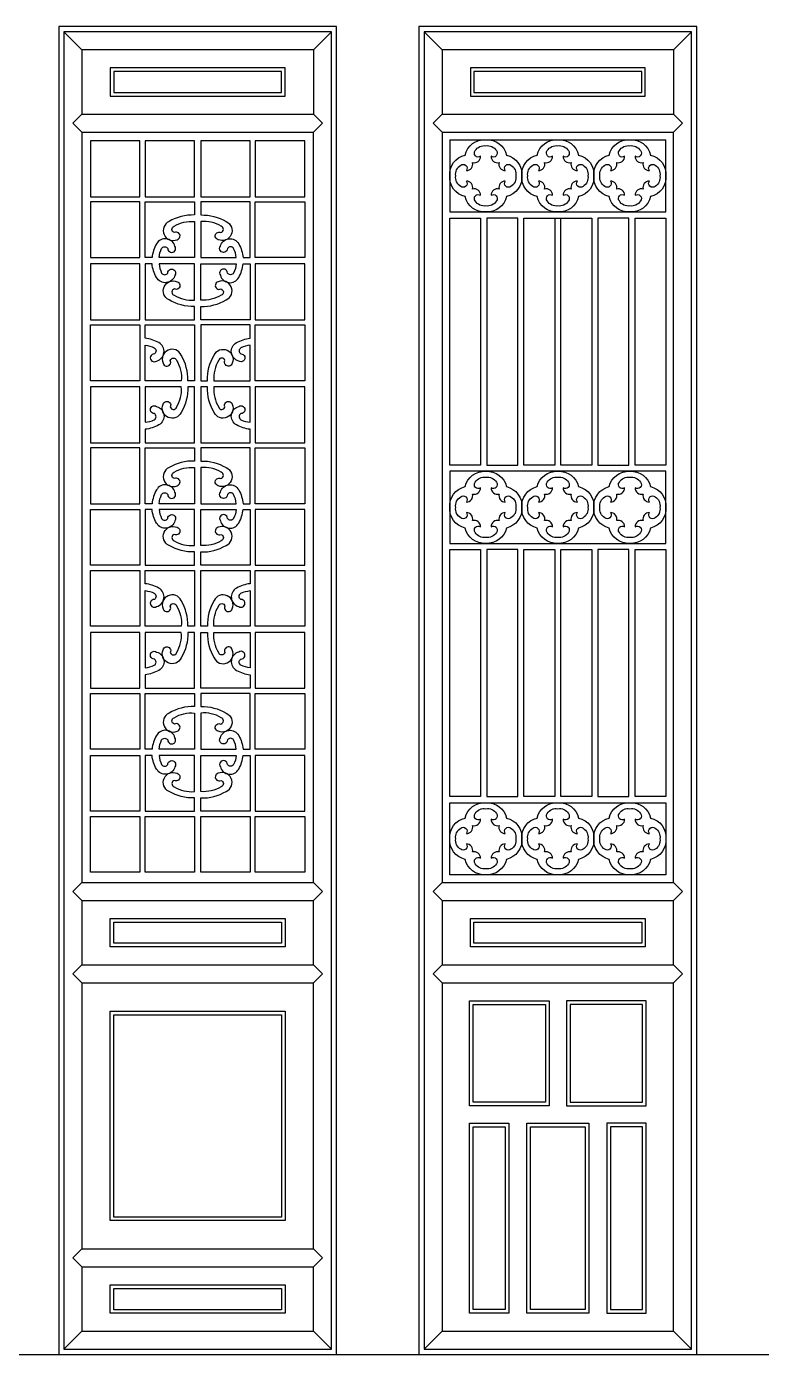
# Model space of a CAD drawing. Extents: x -66030 to 95157, y -13132 to 45879.
# Drawn here: x -43962 to -42534, y 31869 to 34449 of the extents above; entities that cross this region are included whole.
import ezdxf

# ---------------------------------------------------------------- set-up
doc = ezdxf.new("R2010")
doc.units = 0
doc.header["$LTSCALE"] = 100
doc.header["$MEASUREMENT"] = 0
for name, color, linetype in [('3', 11, 'CONTINUOUS'), ('4', 121, 'CONTINUOUS'), ('7', 105, 'CONTINUOUS')]:
    doc.layers.add(name, color=color, linetype=linetype)

msp = doc.modelspace()

# ---------------------------------------------------------------- linework, layer by layer
at = {"layer": '3'}
for p, q in [((-43889.2, 34438.9), (-43854.2, 34403.9)), ((-43404.2, 34403.9), (-43369.2, 34438.9)), ((-43189.2, 34438.9), (-43154.2, 34403.9)), ((-42704.2, 34403.9), (-42669.2, 34438.9)), ((-43854.2, 34278.9), (-43871.7, 34261.4)), ((-43404.2, 34278.9), (-43386.7, 34261.4)), ((-43154.2, 34278.9), (-43171.7, 34261.4)), ((-42704.2, 34278.9), (-42686.7, 34261.4)), ((-43871.7, 34261.4), (-43854.2, 34243.9)), ((-43404.2, 34243.9), (-43386.7, 34261.4)), ((-43171.7, 34261.4), (-43154.2, 34243.9)), ((-42704.2, 34243.9), (-42686.7, 34261.4)), ((-43741.2, 34118.4), (-43741.2, 34226.9)), ((-43731.2, 34226.9), (-43731.2, 34118.4)), ((-43635.2, 34118.4), (-43635.2, 34226.9)), ((-43623.2, 34226.9), (-43623.2, 34118.4)), ((-43527.2, 34118.4), (-43527.2, 34226.9)), ((-43517.2, 34226.9), (-43517.2, 34118.4)), ((-43837.2, 34118.4), (-43741.2, 34118.4)), ((-43741.2, 34108.4), (-43837.2, 34108.4)), ((-43741.2, 33999.9), (-43741.2, 34108.4)), ((-43731.2, 34118.4), (-43635.2, 34118.4)), ((-43623.2, 34118.4), (-43527.2, 34118.4)), ((-43517.2, 34118.4), (-43421.2, 34118.4)), ((-43517.2, 34108.4), (-43421.2, 34108.4)), ((-43517.2, 33999.9), (-43517.2, 34108.4)), ((-43139.2, 34088.9), (-42719.2, 34088.9)), ((-43139.2, 34076.9), (-43079.2, 34076.9)), ((-43079.2, 34076.9), (-43079.2, 33596.8)), ((-42995.2, 34076.9), (-42863.2, 34076.9)), ((-42779.2, 34076.9), (-42719.2, 34076.9)), ((-42779.2, 33596.8), (-42779.2, 34076.9)), ((-43837.2, 33999.9), (-43741.2, 33999.9)), ((-43741.2, 33987.9), (-43837.2, 33987.9)), ((-43741.2, 33879.4), (-43741.2, 33987.9)), ((-43421.2, 33999.9), (-43517.2, 33999.9)), ((-43421.2, 33987.9), (-43517.2, 33987.9)), ((-43517.2, 33987.9), (-43517.2, 33879.4)), ((-43837.2, 33879.4), (-43741.2, 33879.4)), ((-43517.2, 33879.4), (-43421.2, 33879.4)), ((-43837.2, 33869.4), (-43741.2, 33869.4)), ((-43741.2, 33869.4), (-43741.2, 33760.9)), ((-43517.2, 33869.4), (-43421.2, 33869.4)), ((-43517.2, 33760.9), (-43517.2, 33869.4)), ((-43741.2, 33760.9), (-43837.2, 33760.9)), ((-43741.2, 33748.9), (-43837.2, 33748.9)), ((-43741.2, 33640.4), (-43741.2, 33748.9)), ((-43421.2, 33760.9), (-43517.2, 33760.9)), ((-43421.2, 33748.9), (-43517.2, 33748.9)), ((-43517.2, 33748.9), (-43517.2, 33640.4)), ((-43837.2, 33640.4), (-43741.2, 33640.4)), ((-43741.2, 33630.4), (-43837.2, 33630.4)), ((-43741.2, 33521.9), (-43741.2, 33630.4)), ((-43517.2, 33640.4), (-43421.2, 33640.4)), ((-43517.2, 33521.9), (-43517.2, 33630.4)), ((-43517.2, 33630.4), (-43421.2, 33630.4)), ((-43079.2, 33596.8), (-43139.2, 33596.8)), ((-42719.2, 33596.8), (-42779.2, 33596.8)), ((-42719.2, 33584.8), (-43139.2, 33584.8)), ((-43837.2, 33521.9), (-43741.2, 33521.9)), ((-43421.2, 33521.9), (-43517.2, 33521.9)), ((-43837.2, 33510.9), (-43741.2, 33510.9)), ((-43741.2, 33510.9), (-43741.2, 33402.4)), ((-43421.2, 33510.9), (-43517.2, 33510.9)), ((-43517.2, 33510.9), (-43517.2, 33402.4)), ((-43139.2, 33444.8), (-42719.2, 33444.8)), ((-43139.2, 33432.8), (-43079.2, 33432.8)), ((-43079.2, 33432.8), (-43079.2, 32952.9)), ((-42779.2, 33432.8), (-42719.2, 33432.8)), ((-42779.2, 32952.9), (-42779.2, 33432.8)), ((-43741.2, 33402.4), (-43837.2, 33402.4)), ((-43837.2, 33392.4), (-43741.2, 33392.4)), ((-43741.2, 33392.4), (-43741.2, 33283.9)), ((-43517.2, 33402.4), (-43421.2, 33402.4)), ((-43517.2, 33392.4), (-43421.2, 33392.4)), ((-43517.2, 33283.9), (-43517.2, 33392.4)), ((-43741.2, 33283.9), (-43837.2, 33283.9)), ((-43421.2, 33283.9), (-43517.2, 33283.9)), ((-43741.2, 33271.9), (-43837.2, 33271.9)), ((-43741.2, 33163.4), (-43741.2, 33271.9)), ((-43421.2, 33271.9), (-43517.2, 33271.9)), ((-43517.2, 33271.9), (-43517.2, 33163.4)), ((-43837.2, 33163.4), (-43741.2, 33163.4)), ((-43837.2, 33153.4), (-43741.2, 33153.4)), ((-43741.2, 33153.4), (-43741.2, 33044.9)), ((-43517.2, 33163.4), (-43421.2, 33163.4)), ((-43517.2, 33153.4), (-43421.2, 33153.4)), ((-43517.2, 33044.9), (-43517.2, 33153.4)), ((-43741.2, 33044.9), (-43837.2, 33044.9)), ((-43837.2, 33032.9), (-43741.2, 33032.9)), ((-43741.2, 33032.9), (-43741.2, 32924.4)), ((-43421.2, 33044.9), (-43517.2, 33044.9)), ((-43421.2, 33032.9), (-43517.2, 33032.9)), ((-43517.2, 33032.9), (-43517.2, 32924.4)), ((-43079.2, 32952.9), (-43139.2, 32952.9)), ((-42719.2, 32952.9), (-42779.2, 32952.9)), ((-43741.2, 32924.4), (-43837.2, 32924.4)), ((-43517.2, 32924.4), (-43421.2, 32924.4)), ((-43139.2, 32940.9), (-42719.2, 32940.9)), ((-43837.2, 32914.4), (-43741.2, 32914.4)), ((-43741.2, 32914.4), (-43741.2, 32805.9)), ((-43731.2, 32805.9), (-43731.2, 32914.4)), ((-43731.2, 32914.4), (-43635.2, 32914.4)), ((-43635.2, 32914.4), (-43635.2, 32805.9)), ((-43623.2, 32805.9), (-43623.2, 32914.4)), ((-43623.2, 32914.4), (-43527.2, 32914.4)), ((-43527.2, 32914.4), (-43527.2, 32805.9)), ((-43517.2, 32914.4), (-43421.2, 32914.4)), ((-43517.2, 32805.9), (-43517.2, 32914.4)), ((-43871.7, 32768.4), (-43854.2, 32785.9)), ((-43854.2, 32750.9), (-43871.7, 32768.4)), ((-43404.2, 32785.9), (-43386.7, 32768.4)), ((-43404.2, 32750.9), (-43386.7, 32768.4)), ((-43171.7, 32768.4), (-43154.2, 32785.9)), ((-43154.2, 32750.9), (-43171.7, 32768.4)), ((-42704.2, 32785.9), (-42686.7, 32768.4)), ((-42704.2, 32750.9), (-42686.7, 32768.4)), ((-43871.7, 32608.4), (-43854.2, 32625.9)), ((-43404.2, 32625.9), (-43386.7, 32608.4)), ((-43171.7, 32608.4), (-43154.2, 32625.9)), ((-42704.2, 32625.9), (-42686.7, 32608.4)), ((-43854.2, 32590.9), (-43871.7, 32608.4)), ((-43404.2, 32590.9), (-43386.7, 32608.4)), ((-43154.2, 32590.9), (-43171.7, 32608.4)), ((-42704.2, 32590.9), (-42686.7, 32608.4)), ((-43871.7, 32056.4), (-43854.2, 32073.9)), ((-43404.2, 32073.9), (-43386.7, 32056.4)), ((-43854.2, 32038.9), (-43871.7, 32056.4)), ((-43404.2, 32038.9), (-43386.7, 32056.4)), ((-43889.2, 31878.9), (-43854.2, 31913.9)), ((-43404.2, 31913.9), (-43369.2, 31878.9)), ((-43189.2, 31878.9), (-43154.2, 31913.9)), ((-42704.2, 31913.9), (-42669.2, 31878.9))]:
    msp.add_line(p, q, dxfattribs=at)
at = {"layer": '3', "color": 2}
msp.add_line((-66009.4, 31868.9), (90873, 31868.9), dxfattribs=at)
at = {"layer": '3'}
for points in [[(-43889.2, 31878.9), (-43369.2, 31878.9), (-43369.2, 34438.9), (-43889.2, 34438.9)], [(-43189.2, 31878.9), (-42669.2, 31878.9), (-42669.2, 34438.9), (-43189.2, 34438.9)], [(-43799.2, 34313.9), (-43459.2, 34313.9), (-43459.2, 34368.9), (-43799.2, 34368.9)], [(-43099.2, 34313.9), (-42759.2, 34313.9), (-42759.2, 34368.9), (-43099.2, 34368.9)], [(-43792.2, 34320.9), (-43466.2, 34320.9), (-43466.2, 34361.9), (-43792.2, 34361.9)], [(-43092.2, 34320.9), (-42766.2, 34320.9), (-42766.2, 34361.9), (-43092.2, 34361.9)], [(-43067.2, 33596.8), (-43007.2, 33596.8), (-43007.2, 34076.9), (-43067.2, 34076.9)], [(-42851.2, 33596.8), (-42791.2, 33596.8), (-42791.2, 34076.9), (-42851.2, 34076.9)], [(-43067.2, 32952.9), (-43007.2, 32952.9), (-43007.2, 33432.8), (-43067.2, 33432.8)], [(-42995.2, 33432.8), (-42935.2, 33432.8), (-42935.2, 32952.9), (-42995.2, 32952.9)], [(-42923.2, 33432.8), (-42863.2, 33432.8), (-42863.2, 32952.9), (-42923.2, 32952.9)], [(-42851.2, 32952.9), (-42791.2, 32952.9), (-42791.2, 33432.8), (-42851.2, 33432.8)], [(-43799.2, 32715.9), (-43459.2, 32715.9), (-43459.2, 32660.9), (-43799.2, 32660.9)], [(-43099.2, 32715.9), (-42759.2, 32715.9), (-42759.2, 32660.9), (-43099.2, 32660.9)], [(-43792.2, 32708.9), (-43466.2, 32708.9), (-43466.2, 32667.9), (-43792.2, 32667.9)], [(-43092.2, 32708.9), (-42766.2, 32708.9), (-42766.2, 32667.9), (-43092.2, 32667.9)], [(-43799.2, 32535.9), (-43459.2, 32535.9), (-43459.2, 32128.9), (-43799.2, 32128.9)], [(-43100.9, 32555.9), (-42946.2, 32555.9), (-42946.2, 32352), (-43100.9, 32352)], [(-43093.9, 32548.9), (-42953.2, 32548.9), (-42953.2, 32359), (-43093.9, 32359)], [(-42757.5, 32555.9), (-42912.2, 32555.9), (-42912.2, 32352), (-42757.5, 32352)], [(-42764.5, 32548.9), (-42905.2, 32548.9), (-42905.2, 32359), (-42764.5, 32359)], [(-43792.2, 32528.9), (-43466.2, 32528.9), (-43466.2, 32135.9), (-43792.2, 32135.9)], [(-43100.9, 32318), (-43024.5, 32318), (-43024.5, 31949.2), (-43100.9, 31949.2)], [(-43093.9, 32311), (-43031.5, 32311), (-43031.5, 31956.2), (-43093.9, 31956.2)], [(-42989.5, 32318), (-42868.9, 32318), (-42868.9, 31949.2), (-42989.5, 31949.2)], [(-42982.5, 32311), (-42875.9, 32311), (-42875.9, 31956.2), (-42982.5, 31956.2)], [(-42757.5, 32318), (-42833.9, 32318), (-42833.9, 31949.2), (-42757.5, 31949.2)], [(-42764.5, 32311), (-42826.9, 32311), (-42826.9, 31956.2), (-42764.5, 31956.2)], [(-43799.2, 32003.9), (-43459.2, 32003.9), (-43459.2, 31948.9), (-43799.2, 31948.9)], [(-43792.2, 31996.9), (-43466.2, 31996.9), (-43466.2, 31955.9), (-43792.2, 31955.9)]]:
    msp.add_lwpolyline(points, close=True, dxfattribs=at)
for points in [[(-43139.2, 34158.9, -0.368898), (-43109.4, 34199.2, -0.368898), (-43069.2, 34228.9, -0.368898), (-43029, 34199.2, -0.368898), (-42999.2, 34158.9, -0.368898), (-43029, 34118.7, -0.368898), (-43069.2, 34088.9, -0.368898), (-43109.4, 34118.7, -0.368898)], [(-43094.9, 34184.7, 0.494518), (-43079.4, 34196.8, -0.885282), (-43089.7, 34207.8, -0.307453), (-43069.2, 34217.3, -0.307453), (-43048.7, 34207.8, -0.885282), (-43059, 34196.8, 0.494518), (-43043.4, 34184.7, 0.494518), (-43031.3, 34169.1, -0.885282), (-43020.3, 34179.4, -0.307453), (-43010.8, 34158.9, -0.307453), (-43020.3, 34138.4, -0.885282), (-43031.3, 34148.7, 0.494518), (-43043.4, 34133.2, 0.494518), (-43059, 34121.1, -0.885282), (-43048.7, 34110.1, -0.307453), (-43069.2, 34100.5, -0.307453), (-43089.7, 34110.1, -0.885282), (-43079.4, 34121.1, 0.494518), (-43094.9, 34133.2, 0.494518), (-43107, 34148.7, -0.885282), (-43118, 34138.4, -0.307453), (-43127.6, 34158.9, -0.307453), (-43118, 34179.4, -0.885282), (-43107, 34169.1, 0.494518)], [(-42999.2, 34158.9, -0.368898), (-42969.4, 34199.2, -0.368898), (-42929.2, 34228.9, -0.368898), (-42889, 34199.2, -0.368898), (-42859.2, 34158.9, -0.368898), (-42889, 34118.7, -0.368898), (-42929.2, 34088.9, -0.368898), (-42969.4, 34118.7, -0.368898)], [(-42954.9, 34184.7, 0.494518), (-42939.4, 34196.8, -0.885282), (-42949.7, 34207.8, -0.307453), (-42929.2, 34217.3, -0.307453), (-42908.7, 34207.8, -0.885282), (-42919, 34196.8, 0.494518), (-42903.4, 34184.7, 0.494518), (-42891.3, 34169.1, -0.885282), (-42880.3, 34179.4, -0.307453), (-42870.8, 34158.9, -0.307453), (-42880.3, 34138.4, -0.885282), (-42891.3, 34148.7, 0.494518), (-42903.4, 34133.2, 0.494518), (-42919, 34121.1, -0.885282), (-42908.7, 34110.1, -0.307453), (-42929.2, 34100.5, -0.307453), (-42949.7, 34110.1, -0.885282), (-42939.4, 34121.1, 0.494518), (-42954.9, 34133.2, 0.494518), (-42967, 34148.7, -0.885282), (-42978, 34138.4, -0.307453), (-42987.6, 34158.9, -0.307453), (-42978, 34179.4, -0.885282), (-42967, 34169.1, 0.494518)], [(-42859.2, 34158.9, -0.368898), (-42829.4, 34199.2, -0.368898), (-42789.2, 34228.9, -0.368898), (-42749, 34199.2, -0.368898), (-42719.2, 34158.9, -0.368898), (-42749, 34118.7, -0.368898), (-42789.2, 34088.9, -0.368898), (-42829.4, 34118.7, -0.368898)], [(-42814.9, 34184.7, 0.494518), (-42799.4, 34196.8, -0.885282), (-42809.7, 34207.8, -0.307453), (-42789.2, 34217.3, -0.307453), (-42768.7, 34207.8, -0.885282), (-42779, 34196.8, 0.494518), (-42763.4, 34184.7, 0.494518), (-42751.3, 34169.1, -0.885282), (-42740.3, 34179.4, -0.307453), (-42730.8, 34158.9, -0.307453), (-42740.3, 34138.4, -0.885282), (-42751.3, 34148.7, 0.494518), (-42763.4, 34133.2, 0.494518), (-42779, 34121.1, -0.885282), (-42768.7, 34110.1, -0.307453), (-42789.2, 34100.5, -0.307453), (-42809.7, 34110.1, -0.885282), (-42799.4, 34121.1, 0.494518), (-42814.9, 34133.2, 0.494518), (-42827, 34148.7, -0.885282), (-42838, 34138.4, -0.307453), (-42847.6, 34158.9, -0.307453), (-42838, 34179.4, -0.885282), (-42827, 34169.1, 0.494518)], [(-43704.2, 33999.9, -0.091674), (-43699.1, 34017.8, -0.569603), (-43687.2, 34017.8, 1.391259), (-43673.4, 34022.2, 0.676371), (-43709.1, 34026.6, 0.09762), (-43717.8, 33999.9), (-43731.2, 33999.9), (-43731.2, 34108.4), (-43635.2, 34108.4), (-43635.2, 34082.8, 0.140867), (-43684.8, 34070, 0.994521), (-43669.1, 34034.8, 1.114627), (-43674.3, 34048.8, -0.765535), (-43674.8, 34061, -0.16209), (-43635.2, 34070.2), (-43635.2, 33999.9)], [(-43554.2, 33999.9, 0.091674), (-43559.3, 34017.8, 0.569603), (-43571.2, 34017.8, -1.391259), (-43585, 34022.2, -0.676371), (-43549.3, 34026.6, -0.09762), (-43540.6, 33999.9), (-43527.2, 33999.9), (-43527.2, 34108.4), (-43623.2, 34108.4), (-43623.2, 34082.8, -0.140867), (-43573.6, 34070, -0.994521), (-43589.3, 34034.8, -1.114627), (-43584.1, 34048.8, 0.765535), (-43583.6, 34061, 0.16209), (-43623.2, 34070.2), (-43623.2, 33999.9)], [(-43731.2, 33987.9), (-43731.2, 33879.4), (-43635.2, 33879.4), (-43635.2, 33905.1, -0.140867), (-43684.8, 33917.9, -0.994521), (-43669.1, 33953, -1.114627), (-43674.3, 33939.1, 0.765535), (-43674.8, 33926.9, 0.16209), (-43635.2, 33917.6), (-43635.2, 33987.9), (-43704.2, 33987.9, 0.091674), (-43699.1, 33970.1, 0.569603), (-43687.2, 33970, -1.391259), (-43673.4, 33965.7, -0.676371), (-43709.1, 33961.3, -0.09762), (-43717.8, 33987.9)], [(-43527.2, 33987.9), (-43527.2, 33879.4), (-43623.2, 33879.4), (-43623.2, 33905.1, 0.140867), (-43573.6, 33917.9, 0.994521), (-43589.3, 33953, 1.114627), (-43584.1, 33939.1, -0.765535), (-43583.6, 33926.9, -0.16209), (-43623.2, 33917.6), (-43623.2, 33987.9), (-43554.2, 33987.9, -0.091674), (-43559.3, 33970.1, -0.569603), (-43571.2, 33970, 1.391259), (-43585, 33965.7, 0.676371), (-43549.3, 33961.3, 0.09762), (-43540.6, 33987.9)], [(-43731.2, 33760.9), (-43731.2, 33829.9, -0.091674), (-43713.4, 33824.8, -0.569603), (-43713.3, 33813, 1.391259), (-43708.9, 33799.1, 0.676371), (-43704.5, 33834.8, 0.09762), (-43731.2, 33843.5), (-43731.2, 33869.4), (-43635.2, 33869.4), (-43635.2, 33760.9), (-43648.3, 33760.9, 0.140867), (-43661.1, 33810.5, 0.994521), (-43696.3, 33794.8, 1.114627), (-43682.3, 33800, -0.765535), (-43670.2, 33800.5, -0.16209), (-43660.9, 33760.9)], [(-43527.2, 33760.9), (-43527.2, 33829.9, 0.091674), (-43545, 33824.8, 0.569603), (-43545.1, 33813, -1.391259), (-43549.4, 33799.1, -0.676371), (-43553.8, 33834.8, -0.09762), (-43527.2, 33843.5), (-43527.2, 33869.4), (-43623.2, 33869.4), (-43623.2, 33760.9), (-43610.1, 33760.9, -0.140867), (-43597.2, 33810.5, -0.994521), (-43562.1, 33794.8, -1.114627), (-43576.1, 33800, 0.765535), (-43588.2, 33800.5, 0.16209), (-43597.5, 33760.9)], [(-43731.2, 33748.9), (-43731.2, 33680, 0.091674), (-43713.4, 33685, 0.569603), (-43713.3, 33696.9, -1.391259), (-43708.9, 33710.7, -0.676371), (-43704.5, 33675.1, -0.09762), (-43731.2, 33666.4), (-43731.2, 33640.4), (-43635.2, 33640.4), (-43635.2, 33748.9), (-43648.3, 33748.9, -0.140867), (-43661.1, 33699.3, -0.994521), (-43696.3, 33715, -1.114627), (-43682.3, 33709.9, 0.765535), (-43670.2, 33709.3, 0.16209), (-43660.9, 33748.9)], [(-43623.2, 33748.9), (-43623.2, 33640.4), (-43527.2, 33640.4), (-43527.2, 33666.4, -0.09762), (-43553.8, 33675.1, -0.676371), (-43549.4, 33710.7, -1.391259), (-43545.1, 33696.9, 0.569603), (-43545, 33685, 0.091674), (-43527.2, 33680), (-43527.2, 33748.9), (-43597.5, 33748.9, 0.16209), (-43588.2, 33709.3, 0.765535), (-43576.1, 33709.9, -1.114627), (-43562.1, 33715, -0.994521), (-43597.2, 33699.3, -0.140867), (-43610.1, 33748.9)], [(-43704.2, 33521.9, -0.091674), (-43699.1, 33539.8, -0.569603), (-43687.2, 33539.8, 1.391259), (-43673.4, 33544.2, 0.676371), (-43709.1, 33548.6, 0.09762), (-43717.8, 33521.9), (-43731.2, 33521.9), (-43731.2, 33630.4), (-43635.2, 33630.4), (-43635.2, 33604.8, 0.140867), (-43684.8, 33592, 0.994521), (-43669.1, 33556.8, 1.114627), (-43674.3, 33570.8, -0.765535), (-43674.8, 33583, -0.16209), (-43635.2, 33592.2), (-43635.2, 33521.9)], [(-43623.2, 33521.9), (-43554.2, 33521.9, 0.091674), (-43559.3, 33539.8, 0.569603), (-43571.2, 33539.8, -1.391259), (-43585, 33544.2, -0.676371), (-43549.3, 33548.6, -0.09762), (-43540.6, 33521.9), (-43527.2, 33521.9), (-43527.2, 33630.4), (-43623.2, 33630.4), (-43623.2, 33604.8, -0.140867), (-43573.6, 33592, -0.994521), (-43589.3, 33556.8, -1.114627), (-43584.1, 33570.8, 0.765535), (-43583.6, 33583, 0.16209), (-43623.2, 33592.2)], [(-43139.2, 33514.8, -0.368898), (-43109.4, 33555.1, -0.368898), (-43069.2, 33584.8, -0.368898), (-43029, 33555.1, -0.368898), (-42999.2, 33514.8, -0.368898), (-43029, 33474.6, -0.368898), (-43069.2, 33444.8, -0.368898), (-43109.4, 33474.6, -0.368898)], [(-43094.9, 33540.6, 0.494518), (-43079.4, 33552.7, -0.885282), (-43089.7, 33563.7, -0.307453), (-43069.2, 33573.2, -0.307453), (-43048.7, 33563.7, -0.885282), (-43059, 33552.7, 0.494518), (-43043.4, 33540.6, 0.494518), (-43031.3, 33525.1, -0.885282), (-43020.3, 33535.3, -0.307453), (-43010.8, 33514.8, -0.307453), (-43020.3, 33494.4, -0.885282), (-43031.3, 33504.6, 0.494518), (-43043.4, 33489.1, 0.494518), (-43059, 33477, -0.885282), (-43048.7, 33466, -0.307453), (-43069.2, 33456.4, -0.307453), (-43089.7, 33466, -0.885282), (-43079.4, 33477, 0.494518), (-43094.9, 33489.1, 0.494518), (-43107, 33504.6, -0.885282), (-43118, 33494.4, -0.307453), (-43127.6, 33514.8, -0.307453), (-43118, 33535.3, -0.885282), (-43107, 33525.1, 0.494518)], [(-42999.2, 33514.8, -0.368898), (-42969.4, 33555.1, -0.368898), (-42929.2, 33584.8, -0.368898), (-42889, 33555.1, -0.368898), (-42859.2, 33514.8, -0.368898), (-42889, 33474.6, -0.368898), (-42929.2, 33444.8, -0.368898), (-42969.4, 33474.6, -0.368898)], [(-42954.9, 33540.6, 0.494518), (-42939.4, 33552.7, -0.885282), (-42949.7, 33563.7, -0.307453), (-42929.2, 33573.2, -0.307453), (-42908.7, 33563.7, -0.885282), (-42919, 33552.7, 0.494518), (-42903.4, 33540.6, 0.494518), (-42891.3, 33525.1, -0.885282), (-42880.3, 33535.3, -0.307453), (-42870.8, 33514.8, -0.307453), (-42880.3, 33494.4, -0.885282), (-42891.3, 33504.6, 0.494518), (-42903.4, 33489.1, 0.494518), (-42919, 33477, -0.885282), (-42908.7, 33466, -0.307453), (-42929.2, 33456.4, -0.307453), (-42949.7, 33466, -0.885282), (-42939.4, 33477, 0.494518), (-42954.9, 33489.1, 0.494518), (-42967, 33504.6, -0.885282), (-42978, 33494.4, -0.307453), (-42987.6, 33514.8, -0.307453), (-42978, 33535.3, -0.885282), (-42967, 33525.1, 0.494518)], [(-42859.2, 33514.8, -0.368898), (-42829.4, 33555.1, -0.368898), (-42789.2, 33584.8, -0.368898), (-42749, 33555.1, -0.368898), (-42719.2, 33514.8, -0.368898), (-42749, 33474.6, -0.368898), (-42789.2, 33444.8, -0.368898), (-42829.4, 33474.6, -0.368898)], [(-42814.9, 33540.6, 0.494518), (-42799.4, 33552.7, -0.885282), (-42809.7, 33563.7, -0.307453), (-42789.2, 33573.2, -0.307453), (-42768.7, 33563.7, -0.885282), (-42779, 33552.7, 0.494518), (-42763.4, 33540.6, 0.494518), (-42751.3, 33525.1, -0.885282), (-42740.3, 33535.3, -0.307453), (-42730.8, 33514.8, -0.307453), (-42740.3, 33494.4, -0.885282), (-42751.3, 33504.6, 0.494518), (-42763.4, 33489.1, 0.494518), (-42779, 33477, -0.885282), (-42768.7, 33466, -0.307453), (-42789.2, 33456.4, -0.307453), (-42809.7, 33466, -0.885282), (-42799.4, 33477, 0.494518), (-42814.9, 33489.1, 0.494518), (-42827, 33504.6, -0.885282), (-42838, 33494.4, -0.307453), (-42847.6, 33514.8, -0.307453), (-42838, 33535.3, -0.885282), (-42827, 33525.1, 0.494518)], [(-43704.2, 33510.9, 0.091674), (-43699.1, 33493.1, 0.569603), (-43687.2, 33493, -1.391259), (-43673.4, 33488.7, -0.676371), (-43709.1, 33484.3, -0.09762), (-43717.8, 33510.9), (-43731.2, 33510.9), (-43731.2, 33402.4), (-43635.2, 33402.4), (-43635.2, 33428.1, -0.140867), (-43684.8, 33440.9, -0.994521), (-43669.1, 33476, -1.114627), (-43674.3, 33462.1, 0.765535), (-43674.8, 33449.9, 0.16209), (-43635.2, 33440.6), (-43635.2, 33510.9)], [(-43623.2, 33510.9), (-43554.2, 33510.9, -0.091674), (-43559.3, 33493.1, -0.569603), (-43571.2, 33493, 1.391259), (-43585, 33488.7, 0.676371), (-43549.3, 33484.3, 0.09762), (-43540.6, 33510.9), (-43527.2, 33510.9), (-43527.2, 33402.4), (-43623.2, 33402.4), (-43623.2, 33428.1, 0.140867), (-43573.6, 33440.9, 0.994521), (-43589.3, 33476, 1.114627), (-43584.1, 33462.1, -0.765535), (-43583.6, 33449.9, -0.16209), (-43623.2, 33440.6)], [(-43731.2, 33283.9), (-43731.2, 33352.9, -0.091674), (-43713.4, 33347.8, -0.569603), (-43713.3, 33336, 1.391259), (-43708.9, 33322.1, 0.676371), (-43704.5, 33357.8, 0.09762), (-43731.2, 33366.5), (-43731.2, 33392.4), (-43635.2, 33392.4), (-43635.2, 33283.9), (-43648.3, 33283.9, 0.140867), (-43661.1, 33333.5, 0.994521), (-43696.3, 33317.8, 1.114627), (-43682.3, 33323, -0.765535), (-43670.2, 33323.5, -0.16209), (-43660.9, 33283.9)], [(-43623.2, 33283.9), (-43623.2, 33392.4), (-43527.2, 33392.4), (-43527.2, 33366.5, 0.09762), (-43553.8, 33357.8, 0.676371), (-43549.4, 33322.1, 1.391259), (-43545.1, 33336, -0.569603), (-43545, 33347.8, -0.091674), (-43527.2, 33352.9), (-43527.2, 33283.9), (-43597.5, 33283.9, -0.16209), (-43588.2, 33323.5, -0.765535), (-43576.1, 33323, 1.114627), (-43562.1, 33317.8, 0.994521), (-43597.2, 33333.5, 0.140867), (-43610.1, 33283.9)], [(-43731.2, 33271.9), (-43731.2, 33203, 0.091674), (-43713.4, 33208, 0.569603), (-43713.3, 33219.9, -1.391259), (-43708.9, 33233.7, -0.676371), (-43704.5, 33198.1, -0.09762), (-43731.2, 33189.4), (-43731.2, 33163.4), (-43635.2, 33163.4), (-43635.2, 33271.9), (-43648.3, 33271.9, -0.140867), (-43661.1, 33222.3, -0.994521), (-43696.3, 33238, -1.114627), (-43682.3, 33232.9, 0.765535), (-43670.2, 33232.3, 0.16209), (-43660.9, 33271.9)], [(-43527.2, 33271.9), (-43527.2, 33203, -0.091674), (-43545, 33208, -0.569603), (-43545.1, 33219.9, 1.391259), (-43549.4, 33233.7, 0.676371), (-43553.8, 33198.1, 0.09762), (-43527.2, 33189.4), (-43527.2, 33163.4), (-43623.2, 33163.4), (-43623.2, 33271.9), (-43610.1, 33271.9, 0.140867), (-43597.2, 33222.3, 0.994521), (-43562.1, 33238, 1.114627), (-43576.1, 33232.9, -0.765535), (-43588.2, 33232.3, -0.16209), (-43597.5, 33271.9)], [(-43731.2, 33044.9), (-43731.2, 33153.4), (-43635.2, 33153.4), (-43635.2, 33127.8, 0.140867), (-43684.8, 33115, 0.994521), (-43669.1, 33079.8, 1.114627), (-43674.3, 33093.8, -0.765535), (-43674.8, 33106, -0.16209), (-43635.2, 33115.2), (-43635.2, 33044.9), (-43704.2, 33044.9, -0.091674), (-43699.1, 33062.8, -0.569603), (-43687.2, 33062.8, 1.391259), (-43673.4, 33067.2, 0.676371), (-43709.1, 33071.6, 0.09762), (-43717.8, 33044.9)], [(-43527.2, 33044.9), (-43527.2, 33153.4), (-43623.2, 33153.4), (-43623.2, 33127.8, -0.140867), (-43573.6, 33115, -0.994521), (-43589.3, 33079.8, -1.114627), (-43584.1, 33093.8, 0.765535), (-43583.6, 33106, 0.16209), (-43623.2, 33115.2), (-43623.2, 33044.9), (-43554.2, 33044.9, 0.091674), (-43559.3, 33062.8, 0.569603), (-43571.2, 33062.8, -1.391259), (-43585, 33067.2, -0.676371), (-43549.3, 33071.6, -0.09762), (-43540.6, 33044.9)], [(-43704.2, 33032.9, 0.091674), (-43699.1, 33015.1, 0.569603), (-43687.2, 33015, -1.391259), (-43673.4, 33010.7, -0.676371), (-43709.1, 33006.3, -0.09762), (-43717.8, 33032.9), (-43731.2, 33032.9), (-43731.2, 32924.4), (-43635.2, 32924.4), (-43635.2, 32950.1, -0.140867), (-43684.8, 32962.9, -0.994521), (-43669.1, 32998, -1.114627), (-43674.3, 32984.1, 0.765535), (-43674.8, 32971.9, 0.16209), (-43635.2, 32962.6), (-43635.2, 33032.9)], [(-43554.2, 33032.9, -0.091674), (-43559.3, 33015.1, -0.569603), (-43571.2, 33015, 1.391259), (-43585, 33010.7, 0.676371), (-43549.3, 33006.3, 0.09762), (-43540.6, 33032.9), (-43527.2, 33032.9), (-43527.2, 32924.4), (-43623.2, 32924.4), (-43623.2, 32950.1, 0.140867), (-43573.6, 32962.9, 0.994521), (-43589.3, 32998, 1.114627), (-43584.1, 32984.1, -0.765535), (-43583.6, 32971.9, -0.16209), (-43623.2, 32962.6), (-43623.2, 33032.9)], [(-43139.2, 32870.9, -0.368898), (-43109.4, 32911.2, -0.368898), (-43069.2, 32940.9, -0.368898), (-43029, 32911.2, -0.368898), (-42999.2, 32870.9, -0.368898), (-43029, 32830.7, -0.368898), (-43069.2, 32800.9, -0.368898), (-43109.4, 32830.7, -0.368898)], [(-43094.9, 32896.7, 0.494518), (-43079.4, 32908.8, -0.885282), (-43089.7, 32919.8, -0.307453), (-43069.2, 32929.3, -0.307453), (-43048.7, 32919.8, -0.885282), (-43059, 32908.8, 0.494518), (-43043.4, 32896.7, 0.494518), (-43031.3, 32881.1, -0.885282), (-43020.3, 32891.4, -0.307453), (-43010.8, 32870.9, -0.307453), (-43020.3, 32850.4, -0.885282), (-43031.3, 32860.7, 0.494518), (-43043.4, 32845.2, 0.494518), (-43059, 32833.1, -0.885282), (-43048.7, 32822.1, -0.307453), (-43069.2, 32812.5, -0.307453), (-43089.7, 32822.1, -0.885282), (-43079.4, 32833.1, 0.494518), (-43094.9, 32845.2, 0.494518), (-43107, 32860.7, -0.885282), (-43118, 32850.4, -0.307453), (-43127.6, 32870.9, -0.307453), (-43118, 32891.4, -0.885282), (-43107, 32881.1, 0.494518)], [(-42999.2, 32870.9, -0.368898), (-42969.4, 32911.2, -0.368898), (-42929.2, 32940.9, -0.368898), (-42889, 32911.2, -0.368898), (-42859.2, 32870.9, -0.368898), (-42889, 32830.7, -0.368898), (-42929.2, 32800.9, -0.368898), (-42969.4, 32830.7, -0.368898)], [(-42954.9, 32896.7, 0.494518), (-42939.4, 32908.8, -0.885282), (-42949.7, 32919.8, -0.307453), (-42929.2, 32929.3, -0.307453), (-42908.7, 32919.8, -0.885282), (-42919, 32908.8, 0.494518), (-42903.4, 32896.7, 0.494518), (-42891.3, 32881.1, -0.885282), (-42880.3, 32891.4, -0.307453), (-42870.8, 32870.9, -0.307453), (-42880.3, 32850.4, -0.885282), (-42891.3, 32860.7, 0.494518), (-42903.4, 32845.2, 0.494518), (-42919, 32833.1, -0.885282), (-42908.7, 32822.1, -0.307453), (-42929.2, 32812.5, -0.307453), (-42949.7, 32822.1, -0.885282), (-42939.4, 32833.1, 0.494518), (-42954.9, 32845.2, 0.494518), (-42967, 32860.7, -0.885282), (-42978, 32850.4, -0.307453), (-42987.6, 32870.9, -0.307453), (-42978, 32891.4, -0.885282), (-42967, 32881.1, 0.494518)], [(-42859.2, 32870.9, -0.368898), (-42829.4, 32911.2, -0.368898), (-42789.2, 32940.9, -0.368898), (-42749, 32911.2, -0.368898), (-42719.2, 32870.9, -0.368898), (-42749, 32830.7, -0.368898), (-42789.2, 32800.9, -0.368898), (-42829.4, 32830.7, -0.368898)], [(-42814.9, 32896.7, 0.494518), (-42799.4, 32908.8, -0.885282), (-42809.7, 32919.8, -0.307453), (-42789.2, 32929.3, -0.307453), (-42768.7, 32919.8, -0.885282), (-42779, 32908.8, 0.494518), (-42763.4, 32896.7, 0.494518), (-42751.3, 32881.1, -0.885282), (-42740.3, 32891.4, -0.307453), (-42730.8, 32870.9, -0.307453), (-42740.3, 32850.4, -0.885282), (-42751.3, 32860.7, 0.494518), (-42763.4, 32845.2, 0.494518), (-42779, 32833.1, -0.885282), (-42768.7, 32822.1, -0.307453), (-42789.2, 32812.5, -0.307453), (-42809.7, 32822.1, -0.885282), (-42799.4, 32833.1, 0.494518), (-42814.9, 32845.2, 0.494518), (-42827, 32860.7, -0.885282), (-42838, 32850.4, -0.307453), (-42847.6, 32870.9, -0.307453), (-42838, 32891.4, -0.885282), (-42827, 32881.1, 0.494518)]]:
    msp.add_lwpolyline(points, format="xyb", close=True, dxfattribs=at)
for points in [[(-42935.2, 34076.9), (-42935.2, 33596.8), (-42995.2, 33596.8), (-42995.2, 34076.9)], [(-42863.2, 34076.9), (-42863.2, 33596.8), (-42923.2, 33596.8), (-42923.2, 34076.9)]]:
    msp.add_lwpolyline(points, dxfattribs=at)
at = {"layer": '4'}
for points in [[(-43899.2, 31868.9), (-43359.2, 31868.9), (-43359.2, 34448.9), (-43899.2, 34448.9)], [(-43199.2, 31868.9), (-42659.2, 31868.9), (-42659.2, 34448.9), (-43199.2, 34448.9)]]:
    msp.add_lwpolyline(points, close=True, dxfattribs=at)
at = {"layer": '7'}
for p, q in [((-43404.2, 34403.9), (-43854.2, 34403.9)), ((-43854.2, 34403.9), (-43854.2, 34278.9)), ((-43404.2, 34403.9), (-43404.2, 34278.9)), ((-42704.2, 34403.9), (-43154.2, 34403.9)), ((-43154.2, 34403.9), (-43154.2, 34278.9)), ((-42704.2, 34403.9), (-42704.2, 34278.9)), ((-43854.2, 34278.9), (-43404.2, 34278.9)), ((-43154.2, 34278.9), (-42704.2, 34278.9)), ((-43854.2, 34243.9), (-43854.2, 32785.9)), ((-43854.2, 34243.9), (-43404.2, 34243.9)), ((-43404.2, 32785.9), (-43404.2, 34243.9)), ((-43154.2, 34243.9), (-43154.2, 32785.9)), ((-43154.2, 34243.9), (-42704.2, 34243.9)), ((-42704.2, 32785.9), (-42704.2, 34243.9)), ((-43741.2, 34226.9), (-43837.2, 34226.9)), ((-43837.2, 34226.9), (-43837.2, 34118.4)), ((-43635.2, 34226.9), (-43731.2, 34226.9)), ((-43527.2, 34226.9), (-43623.2, 34226.9)), ((-43421.2, 34226.9), (-43517.2, 34226.9)), ((-43421.2, 34118.4), (-43421.2, 34226.9)), ((-43139.2, 34228.9), (-42719.2, 34228.9)), ((-43139.2, 34228.9), (-43139.2, 34088.9)), ((-42719.2, 34088.9), (-42719.2, 34228.9)), ((-43837.2, 34108.4), (-43837.2, 33999.9)), ((-43421.2, 34108.4), (-43421.2, 33999.9)), ((-43139.2, 33596.8), (-43139.2, 34076.9)), ((-42719.2, 34076.9), (-42719.2, 33596.8)), ((-43837.2, 33987.9), (-43837.2, 33879.4)), ((-43421.2, 33879.4), (-43421.2, 33987.9)), ((-43837.2, 33760.9), (-43837.2, 33869.4)), ((-43421.2, 33869.4), (-43421.2, 33760.9)), ((-43837.2, 33748.9), (-43837.2, 33640.4)), ((-43421.2, 33640.4), (-43421.2, 33748.9)), ((-43837.2, 33630.4), (-43837.2, 33521.9)), ((-43421.2, 33630.4), (-43421.2, 33521.9)), ((-43139.2, 33584.8), (-43139.2, 33444.8)), ((-42719.2, 33444.8), (-42719.2, 33584.8)), ((-43837.2, 33402.4), (-43837.2, 33510.9)), ((-43421.2, 33402.4), (-43421.2, 33510.9)), ((-43139.2, 32952.9), (-43139.2, 33432.8)), ((-42719.2, 33432.8), (-42719.2, 32952.9)), ((-43837.2, 33283.9), (-43837.2, 33392.4)), ((-43421.2, 33392.4), (-43421.2, 33283.9)), ((-43837.2, 33271.9), (-43837.2, 33163.4)), ((-43421.2, 33163.4), (-43421.2, 33271.9)), ((-43837.2, 33044.9), (-43837.2, 33153.4)), ((-43421.2, 33153.4), (-43421.2, 33044.9)), ((-43837.2, 32924.4), (-43837.2, 33032.9)), ((-43421.2, 32924.4), (-43421.2, 33032.9)), ((-43139.2, 32800.9), (-43139.2, 32940.9)), ((-42719.2, 32940.9), (-42719.2, 32800.9)), ((-43837.2, 32805.9), (-43837.2, 32914.4)), ((-43421.2, 32914.4), (-43421.2, 32805.9)), ((-43741.2, 32805.9), (-43837.2, 32805.9)), ((-43635.2, 32805.9), (-43731.2, 32805.9)), ((-43527.2, 32805.9), (-43623.2, 32805.9)), ((-43421.2, 32805.9), (-43517.2, 32805.9)), ((-42719.2, 32800.9), (-43139.2, 32800.9)), ((-43854.2, 32785.9), (-43404.2, 32785.9)), ((-43154.2, 32785.9), (-42704.2, 32785.9)), ((-43854.2, 32750.9), (-43404.2, 32750.9)), ((-43854.2, 32750.9), (-43854.2, 32625.9)), ((-43404.2, 32625.9), (-43404.2, 32750.9)), ((-43154.2, 32750.9), (-42704.2, 32750.9)), ((-43154.2, 32750.9), (-43154.2, 32625.9)), ((-42704.2, 32625.9), (-42704.2, 32750.9)), ((-43854.2, 32625.9), (-43404.2, 32625.9)), ((-43154.2, 32625.9), (-42704.2, 32625.9)), ((-43854.2, 32590.9), (-43404.2, 32590.9)), ((-43854.2, 32590.9), (-43854.2, 32073.9)), ((-43404.2, 32073.9), (-43404.2, 32590.9)), ((-43154.2, 32590.9), (-42704.2, 32590.9)), ((-43154.2, 32590.9), (-43154.2, 31913.9)), ((-42704.2, 31913.9), (-42704.2, 32590.9)), ((-43854.2, 32073.9), (-43404.2, 32073.9)), ((-43854.2, 32038.9), (-43404.2, 32038.9)), ((-43854.2, 32038.9), (-43854.2, 31913.9)), ((-43404.2, 31913.9), (-43404.2, 32038.9)), ((-43854.2, 31913.9), (-43404.2, 31913.9)), ((-43154.2, 31913.9), (-42704.2, 31913.9))]:
    msp.add_line(p, q, dxfattribs=at)

doc.saveas('drawing.dxf')
